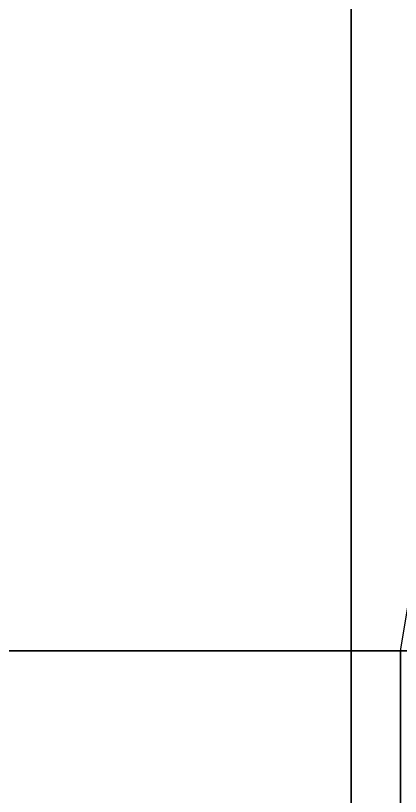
# Model space of a CAD drawing. Header units: millimetres. Extents: x -1 to 3, y -3 to 11.3.
# Drawn here: x 0.5432 to 0.7, y -1.2192 to -0.9012 of the extents above; entities that cross this region are included whole.
import ezdxf

# ---------------------------------------------------------------- set-up
doc = ezdxf.new("R2010")
doc.units = ezdxf.units.MM
for name, color, linetype in [('hansa_parts', 4, 'Continuous'), ('hansa_tent', 3, 'Continuous'), ('tent', 3, 'Continuous'), ('tracks', 3, 'Continuous')]:
    doc.layers.add(name, color=color, linetype=linetype)

msp = doc.modelspace()

# ---------------------------------------------------------------- linework, layer by layer
for points in [[(0.9, 0.03, 1.7), (-0.9, 0.03, 1.7), (-0.7, -1.16, 1.7), (0.7, -1.16, 1.7)], [(0.7, -1.16, 1.7), (-0.7, -1.16, 1.7), (-0.7, -1.16, 1.34), (0.7, -1.16, 1.34)], [(0.7, -1.16, 1.34), (0.29, -1.16, 1.34), (0.29, -2.72, 1.34), (0.7, -2.72, 1.34)], [(0.7, -1.16, 1.7), (0.7, -1.16, 1.34), (0.7, -2.72, 1.34), (0.7, -2.72, 1.7)]]:
    msp.add_3dface(points)
at = {"layer": 'hansa_parts'}
for points in [[(-0.86, 0.03, 2.24), (-0.86, -1.16, 2.24), (0.86, -1.16, 2.24), (0.86, 0.03, 2.24)], [(-0.9, -1.16, 2.2), (-0.9, -1.16, 1.7), (0.9, -1.16, 1.7), (0.9, -1.16, 2.2)], [(-0.86, -1.16, 2.24), (-0.9, -1.16, 2.2), (0.9, -1.16, 2.2), (0.86, -1.16, 2.24)]]:
    msp.add_3dface(points, dxfattribs=at)
at = {"layer": 'hansa_tent'}
msp.add_3dface([(0.74, -1.25, 2.23), (0.86, -1.16, 2.24), (-0.86, -1.16, 2.24), (-0.74, -1.25, 2.23)], dxfattribs=at)
at = {"layer": 'tent'}
msp.add_3dface([(0.74, -1.25, 2.23), (0.74, -0.84, 2.19), (-0.74, -0.84, 2.19), (-0.74, -1.25, 2.23)], dxfattribs=at)
at = {"layer": 'tracks'}
for points in [[(0.68, 0.22), (0.68, -1.58), (0.68, -1.58, 0.08), (0.68, 0.22, 0.08)], [(0.99, 0.22), (0.99, -1.58), (0.68, -1.58), (0.68, 0.22)], [(0.68, 0.22, 0.08), (0.68, -1.58, 0.08), (0.99, -1.58, 0.08), (0.99, 0.22, 0.08)], [(0.99, -2.03, 0.86), (0.99, -0.85, 0.79), (0.68, -0.85, 0.79), (0.68, -2.03, 0.86)], [(0.68, -2.03, 0.86), (0.68, -0.85, 0.79), (0.68, -0.85, 0.7), (0.68, -2.03, 0.77)], [(0.68, -2.03, 0.77), (0.68, -0.85, 0.7), (0.99, -0.85, 0.7), (0.99, -2.03, 0.77)]]:
    msp.add_3dface(points, dxfattribs=at)

doc.saveas('drawing.dxf')
